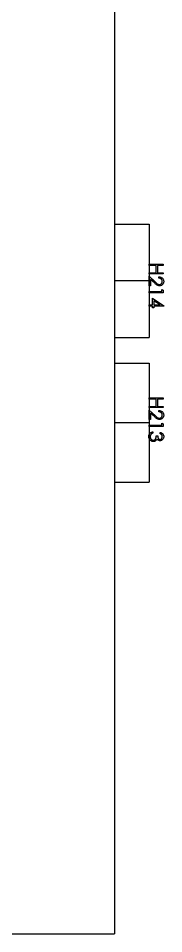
# Model space of a CAD drawing. Header units: millimetres. Extents: x -12656 to 39875, y -15250 to 17000.
# Drawn here: x 17180 to 19744, y -15250 to 875 of the extents above; entities that cross this region are included whole.
import ezdxf

# ---------------------------------------------------------------- set-up
doc = ezdxf.new("R2010")
doc.units = ezdxf.units.MM

msp = doc.modelspace()

# ---------------------------------------------------------------- linework, layer by layer
at = {"color": 7, "linetype": 'Continuous'}
for p, q in [((18875, 13375), (18875, -15250)), ((18875, -2750), (19487, -2750)), ((18875, -2750), (18875, -4750)), ((19487, -2750), (19487, -4750)), ((19487, -3750), (18875, -3750)), ((18875, -4750), (19487, -4750)), ((18875, -5201), (19487, -5201)), ((18875, -5201), (18875, -7299)), ((19487, -5201), (19487, -7299)), ((19487, -6250), (18875, -6250)), ((18875, -7299), (19487, -7299)), ((16500, -15250), (18875, -15250))]:
    msp.add_line(p, q, dxfattribs=at)
at = {"color": 7, "linetype": 'Continuous', "flags": 128}
for points in [[(19737, -3455), (19737, -3478), (19737, -3478), (19635, -3478), (19635, -3478), (19635, -3606), (19635, -3606), (19737, -3606), (19737, -3606), (19737, -3628), (19737, -3628), (19487, -3628), (19487, -3628), (19487, -3606), (19487, -3606), (19609, -3606), (19609, -3606), (19609, -3478), (19609, -3478), (19487, -3478), (19487, -3478), (19487, -3455), (19487, -3455), (19737, -3455)], [(19660, -3702), (19660, -3680), (19660, -3680), (19669, -3680), (19678, -3682), (19686, -3684), (19693, -3686), (19701, -3690), (19708, -3694), (19714, -3699), (19720, -3704), (19726, -3710), (19730, -3716), (19734, -3723), (19738, -3730), (19740, -3737), (19742, -3745), (19743, -3753), (19744, -3761), (19744, -3761), (19743, -3769), (19742, -3777), (19740, -3785), (19738, -3792), (19735, -3798), (19731, -3805), (19727, -3811), (19721, -3816), (19716, -3821), (19710, -3825), (19704, -3829), (19697, -3832), (19691, -3834), (19684, -3836), (19677, -3836), (19669, -3837), (19669, -3837), (19659, -3836), (19649, -3834), (19639, -3831), (19630, -3826), (19625, -3824), (19620, -3820), (19614, -3816), (19608, -3811), (19601, -3806), (19595, -3800), (19587, -3793), (19580, -3786), (19580, -3786), (19513, -3724), (19513, -3724), (19513, -3840), (19513, -3840), (19487, -3840), (19487, -3840), (19487, -3670), (19487, -3670), (19591, -3767), (19591, -3767), (19598, -3774), (19605, -3781), (19611, -3786), (19617, -3791), (19623, -3796), (19628, -3800), (19632, -3803), (19636, -3806), (19644, -3809), (19651, -3812), (19659, -3814), (19667, -3814), (19667, -3814), (19672, -3814), (19677, -3813), (19682, -3812), (19687, -3810), (19691, -3808), (19695, -3806), (19699, -3802), (19703, -3799), (19706, -3795), (19710, -3790), (19712, -3786), (19714, -3781), (19716, -3776), (19717, -3771), (19718, -3766), (19718, -3760), (19718, -3760), (19718, -3754), (19717, -3749), (19716, -3743), (19714, -3738), (19712, -3733), (19709, -3729), (19706, -3724), (19703, -3720), (19699, -3717), (19694, -3713), (19690, -3710), (19685, -3708), (19679, -3706), (19673, -3704), (19667, -3703), (19660, -3702)], [(19737, -3916), (19737, -3962), (19737, -3962), (19487, -3962), (19487, -3962), (19487, -3939), (19487, -3939), (19712, -3939), (19712, -3939), (19712, -3901), (19712, -3901), (19737, -3916)], [(19744, -4191), (19744, -4196), (19744, -4196), (19571, -4196), (19571, -4196), (19571, -4225), (19571, -4225), (19545, -4225), (19545, -4225), (19545, -4196), (19545, -4196), (19487, -4196), (19487, -4196), (19487, -4173), (19487, -4173), (19545, -4173), (19545, -4173), (19545, -4055), (19545, -4055), (19744, -4191)], [(19571, -4173), (19679, -4173), (19679, -4173), (19571, -4099), (19571, -4099), (19571, -4173)], [(19737, -5810), (19737, -5833), (19737, -5833), (19635, -5833), (19635, -5833), (19635, -5961), (19635, -5961), (19737, -5961), (19737, -5961), (19737, -5983), (19737, -5983), (19487, -5983), (19487, -5983), (19487, -5961), (19487, -5961), (19609, -5961), (19609, -5961), (19609, -5833), (19609, -5833), (19487, -5833), (19487, -5833), (19487, -5810), (19487, -5810), (19737, -5810)], [(19660, -6057), (19660, -6035), (19660, -6035), (19669, -6035), (19678, -6036), (19686, -6038), (19693, -6041), (19701, -6044), (19708, -6049), (19714, -6053), (19720, -6059), (19726, -6065), (19730, -6071), (19734, -6078), (19738, -6085), (19740, -6092), (19742, -6100), (19743, -6108), (19744, -6116), (19744, -6116), (19743, -6124), (19742, -6132), (19740, -6140), (19738, -6147), (19735, -6153), (19731, -6159), (19727, -6165), (19721, -6171), (19716, -6176), (19710, -6180), (19704, -6183), (19697, -6186), (19691, -6189), (19684, -6190), (19677, -6191), (19669, -6192), (19669, -6192), (19659, -6191), (19649, -6189), (19639, -6186), (19630, -6181), (19625, -6178), (19620, -6175), (19614, -6171), (19608, -6166), (19601, -6161), (19595, -6155), (19587, -6148), (19580, -6141), (19580, -6141), (19513, -6079), (19513, -6079), (19513, -6195), (19513, -6195), (19487, -6195), (19487, -6195), (19487, -6025), (19487, -6025), (19591, -6122), (19591, -6122), (19598, -6129), (19605, -6135), (19611, -6141), (19617, -6146), (19623, -6151), (19628, -6155), (19632, -6158), (19636, -6160), (19644, -6164), (19651, -6167), (19659, -6169), (19667, -6169), (19667, -6169), (19672, -6169), (19677, -6168), (19682, -6167), (19687, -6165), (19691, -6163), (19695, -6160), (19699, -6157), (19703, -6153), (19706, -6149), (19710, -6145), (19712, -6141), (19714, -6136), (19716, -6131), (19717, -6126), (19718, -6121), (19718, -6115), (19718, -6115), (19718, -6109), (19717, -6103), (19716, -6098), (19714, -6093), (19712, -6088), (19709, -6084), (19706, -6079), (19703, -6075), (19699, -6071), (19694, -6068), (19690, -6065), (19685, -6063), (19679, -6061), (19673, -6059), (19667, -6058), (19660, -6057)], [(19737, -6270), (19737, -6317), (19737, -6317), (19487, -6317), (19487, -6317), (19487, -6294), (19487, -6294), (19712, -6294), (19712, -6294), (19712, -6256), (19712, -6256), (19737, -6270)], [(19679, -6442), (19679, -6419), (19679, -6419), (19687, -6421), (19694, -6424), (19701, -6426), (19707, -6430), (19713, -6433), (19718, -6437), (19723, -6441), (19727, -6446), (19731, -6451), (19734, -6457), (19737, -6462), (19739, -6468), (19741, -6474), (19743, -6480), (19743, -6487), (19744, -6494), (19744, -6494), (19743, -6503), (19741, -6513), (19739, -6522), (19735, -6531), (19730, -6539), (19724, -6546), (19718, -6552), (19710, -6557), (19703, -6561), (19695, -6564), (19687, -6566), (19679, -6567), (19679, -6567), (19671, -6566), (19663, -6565), (19656, -6563), (19650, -6559), (19643, -6555), (19638, -6550), (19632, -6544), (19627, -6537), (19627, -6537), (19623, -6545), (19618, -6552), (19612, -6559), (19606, -6565), (19606, -6565), (19601, -6568), (19596, -6571), (19590, -6574), (19585, -6576), (19579, -6577), (19573, -6578), (19568, -6579), (19561, -6579), (19561, -6579), (19551, -6579), (19541, -6577), (19531, -6573), (19521, -6568), (19512, -6562), (19504, -6555), (19497, -6546), (19491, -6537), (19487, -6527), (19483, -6516), (19481, -6505), (19481, -6493), (19481, -6493), (19481, -6485), (19482, -6477), (19483, -6470), (19485, -6463), (19488, -6456), (19491, -6450), (19495, -6444), (19500, -6438), (19504, -6433), (19510, -6428), (19516, -6424), (19523, -6420), (19530, -6417), (19537, -6414), (19546, -6411), (19554, -6410), (19554, -6410), (19554, -6432), (19554, -6432), (19549, -6434), (19543, -6436), (19538, -6438), (19534, -6440), (19530, -6443), (19526, -6446), (19523, -6448), (19520, -6452), (19520, -6452), (19517, -6456), (19514, -6460), (19512, -6465), (19510, -6470), (19508, -6476), (19507, -6481), (19507, -6487), (19506, -6493), (19506, -6493), (19507, -6500), (19507, -6507), (19509, -6513), (19510, -6519), (19513, -6525), (19515, -6530), (19519, -6535), (19522, -6540), (19526, -6544), (19531, -6547), (19535, -6550), (19539, -6553), (19544, -6555), (19549, -6556), (19554, -6557), (19559, -6557), (19559, -6557), (19566, -6556), (19573, -6555), (19580, -6552), (19586, -6548), (19592, -6544), (19597, -6538), (19601, -6532), (19604, -6525), (19606, -6521), (19607, -6517), (19608, -6512), (19609, -6507), (19610, -6501), (19611, -6494), (19612, -6487), (19612, -6480), (19612, -6480), (19638, -6480), (19638, -6480), (19638, -6489), (19639, -6498), (19641, -6507), (19644, -6515), (19647, -6522), (19650, -6528), (19654, -6533), (19659, -6537), (19663, -6540), (19668, -6542), (19673, -6544), (19679, -6544), (19679, -6544), (19683, -6544), (19686, -6543), (19690, -6542), (19694, -6541), (19697, -6539), (19700, -6536), (19703, -6533), (19706, -6530), (19709, -6526), (19711, -6522), (19713, -6518), (19715, -6514), (19716, -6509), (19717, -6504), (19718, -6499), (19718, -6494), (19718, -6494), (19717, -6485), (19716, -6477), (19713, -6470), (19709, -6463), (19707, -6460), (19704, -6457), (19701, -6454), (19697, -6452), (19693, -6449), (19689, -6446), (19685, -6444), (19679, -6442)]]:
    msp.add_lwpolyline(points, dxfattribs=at)

doc.saveas('drawing.dxf')
